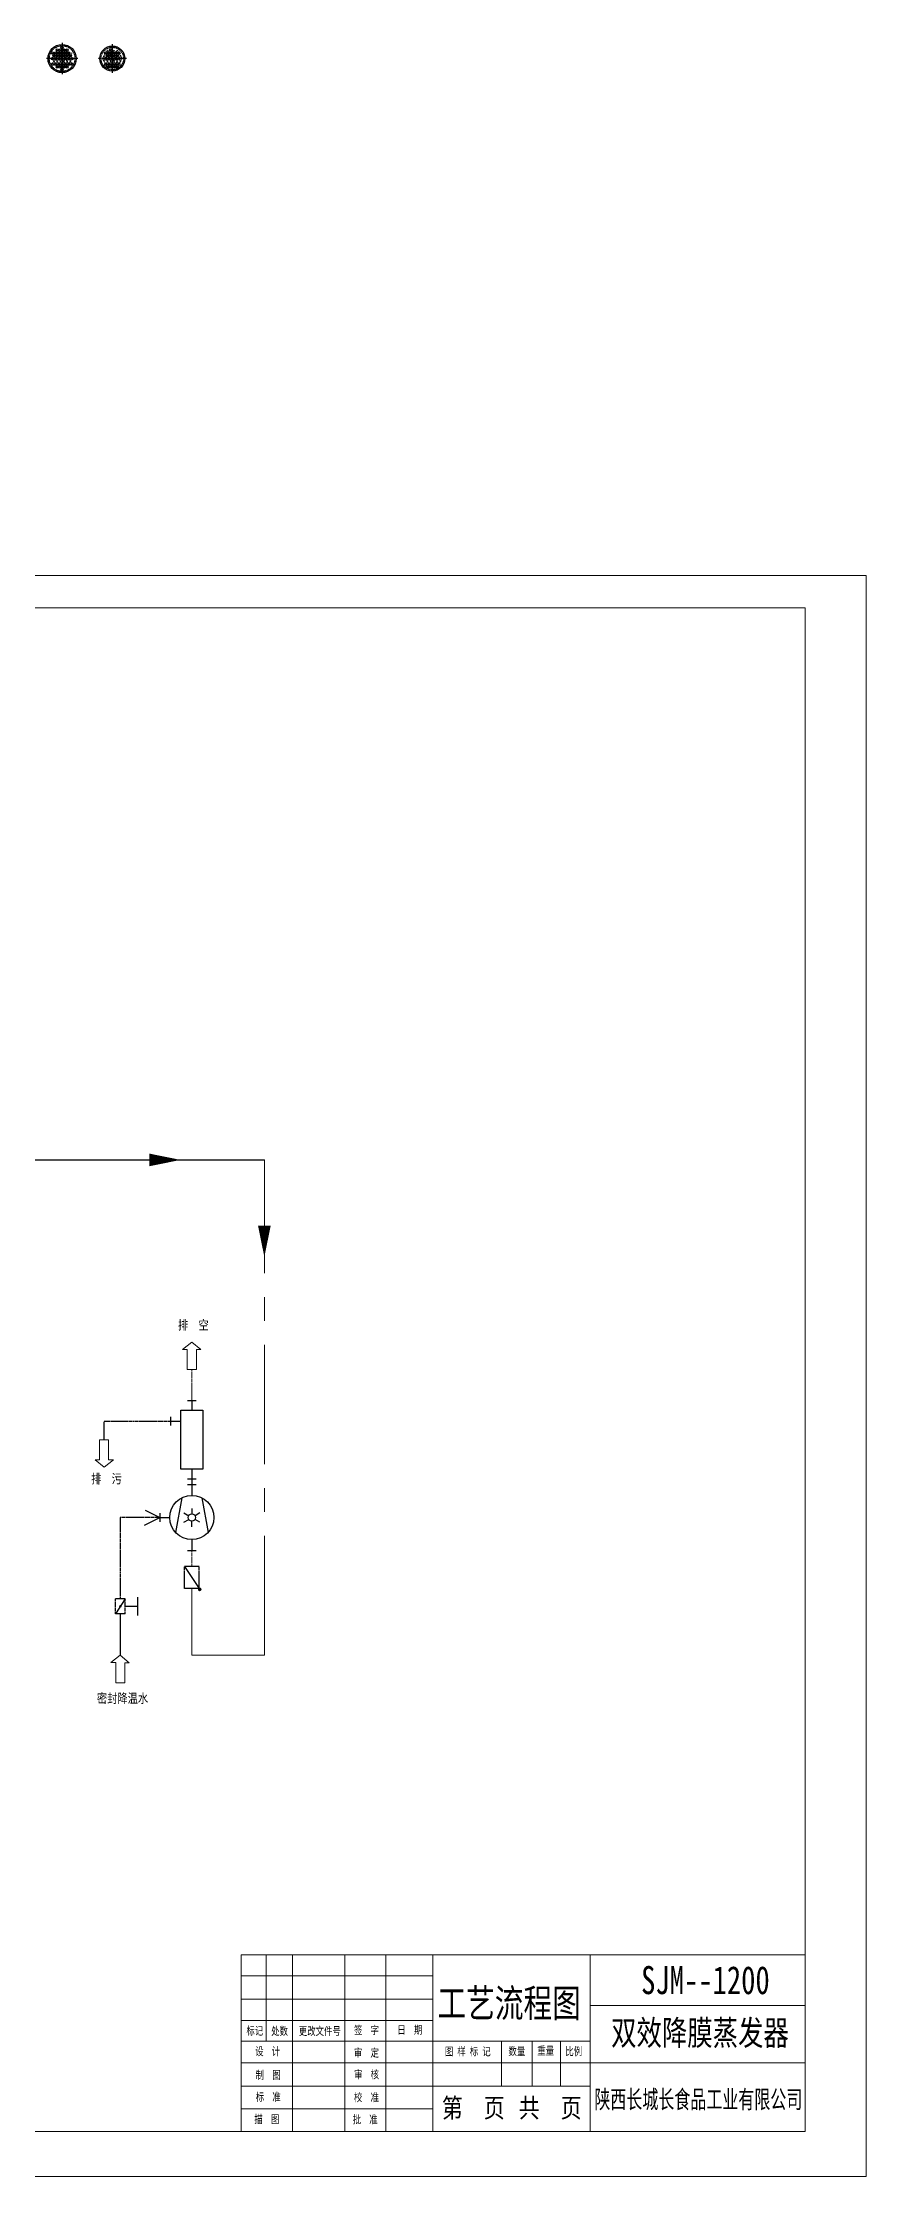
# Model space of a CAD drawing. Header units: millimetres. Extents: x -40360 to 69824, y -20656 to 13897.
# Drawn here: x -17040 to -3894, y -20156 to 13897 of the extents above; entities that cross this region are included whole.
import ezdxf
from ezdxf.enums import TextEntityAlignment as Align

# ---------------------------------------------------------------- set-up
doc = ezdxf.new("R2010")
doc.units = ezdxf.units.MM
for name, pattern in [('ACAD_ISO02W100', [15, 12, -3]), ('ACAD_ISO10W100', [18, 12, -3, 0, -3]), ('ACAD_ISO12W100', [21, 12, -3, 0, -3, 0, -3]), ('CENTER', [50.8, 31.75, -6.35, 6.35, -6.35]), ('CENTER2', [1.125, 0.75, -0.125, 0.125, -0.125])]:
    doc.linetypes.add(name, pattern=pattern)
for name, color, linetype in [('2', 1, 'Continuous'), ('LAYER1', 7, 'Continuous'), ('LAYER2', 1, 'Continuous'), ('LAYER3', 6, 'CENTER2'), ('LAYER4', 3, 'ACAD_ISO02W100')]:
    doc.layers.add(name, color=color, linetype=linetype)
for name, color, linetype, lineweight in [('外围线', 5, 'Continuous', 5), ('文字表格', 7, 'Continuous', 20), ('真空线路', 6, 'CENTER', 15), ('轮廓线', 7, 'Continuous', 20), ('阀门仪表', 7, 'Continuous', 20)]:
    doc.layers.add(name, color=color, linetype=linetype, lineweight=lineweight)
doc.styles.add('仪表文字', font='SIMFANG.TTF', dxfattribs={"width": 0.8})
doc.styles.add('表格文字', font='SIMFANG.TTF', dxfattribs={"width": 0.75, "height": 50})

msp = doc.modelspace()

# ---------------------------------------------------------------- linework, layer by layer
at = {"color": 1, "linetype": 'ACAD_ISO10W100'}
for p, q in [((-16477, 13644), (-16983, 13644)), ((-16730, 13824), (-16886, 13554)), ((-16808, 13779), (-16886, 13644)), ((-16886, 13734), (-16886, 13734)), ((-16886, 13734), (-16730, 13464)), ((-16886, 13644), (-16808, 13509)), ((-16704, 13779), (-16834, 13554)), ((-16834, 13734), (-16704, 13509)), ((-16652, 13779), (-16808, 13509)), ((-16808, 13779), (-16652, 13509)), ((-16756, 13779), (-16626, 13554)), ((-16626, 13734), (-16756, 13509)), ((-16730, 13897), (-16730, 13391)), ((-16730, 13824), (-16574, 13554)), ((-16574, 13734), (-16730, 13464)), ((-16652, 13779), (-16574, 13644)), ((-16574, 13644), (-16652, 13509)), ((-16574, 13734), (-16574, 13734)), ((-15701, 13644), (-16157, 13644)), ((-16007, 13779), (-16085, 13644)), ((-16085, 13644), (-16007, 13509)), ((-15955, 13779), (-16059, 13599)), ((-16059, 13689), (-15955, 13509)), ((-15903, 13779), (-16033, 13554)), ((-16033, 13734), (-15903, 13509)), ((-15851, 13779), (-16007, 13509)), ((-16007, 13779), (-15851, 13509)), ((-15955, 13779), (-15825, 13554)), ((-15825, 13734), (-15955, 13509)), ((-15929, 13872), (-15929, 13416)), ((-15903, 13779), (-15799, 13599)), ((-15799, 13689), (-15903, 13509)), ((-15851, 13779), (-15773, 13644)), ((-15773, 13644), (-15851, 13509)), ((-16886, 13554), (-16886, 13554)), ((-16574, 13554), (-16574, 13554))]:
    msp.add_line(p, q, dxfattribs=at)
for centre, radius in [((-16730, 13644), 225), ((-15929, 13644), 200)]:
    msp.add_circle(centre, radius)
at = {"color": 3, "linetype": 'ACAD_ISO12W100'}
for centre, radius in [((-16730, 13644), 205), ((-15929, 13644), 180)]:
    msp.add_circle(centre, radius, dxfattribs=at)
at = {"color": 7, "linetype": 'Continuous'}
for centre in [(-16886, 13734), (-16886, 13644), (-16860, 13689), (-16834, 13734), (-16834, 13644), (-16808, 13779), (-16808, 13689), (-16782, 13734), (-16782, 13644), (-16756, 13779), (-16756, 13689), (-16730, 13824), (-16730, 13734), (-16730, 13644), (-16704, 13779), (-16704, 13689), (-16678, 13734), (-16678, 13644), (-16652, 13779), (-16652, 13689), (-16626, 13734), (-16626, 13644), (-16600, 13689), (-16574, 13644), (-16033, 13734), (-16033, 13644), (-16007, 13689), (-15981, 13734), (-15981, 13644), (-15955, 13779), (-15955, 13689), (-15929, 13734), (-15929, 13644), (-15903, 13689), (-15877, 13734), (-15877, 13644), (-15851, 13689), (-15825, 13734), (-15825, 13644), (-16886, 13554), (-16834, 13554), (-16808, 13509), (-16782, 13554), (-16756, 13509), (-16730, 13554), (-16730, 13464), (-16704, 13509), (-16678, 13554), (-16652, 13509), (-16626, 13554), (-16574, 13554), (-16033, 13554), (-16007, 13509), (-15981, 13554), (-15955, 13509), (-15929, 13554), (-15903, 13509), (-15877, 13554), (-15851, 13509), (-15825, 13554)]:
    msp.add_circle(centre, 19, dxfattribs=at)
at = {"layer": '2', "color": 7}
for p, q in [((-14659, -7771), (-14659, -7929)), ((-14993, -8105), (-14835, -8105)), ((-14659, -8868), (-14659, -9026)), ((-14659, -9114), (-14659, -9290)), ((-15405, -9524), (-15170, -9642)), ((-15415, -9764), (-15170, -9642)), ((-14659, -9994), (-14659, -10170))]:
    msp.add_line(p, q, dxfattribs=at)
for points, const_width in [([(-14534, -10803, -1), (-14534, -10774, -1)], 29.3), ([(-15801, -11069, -1), (-15801, -11049, -1)], 19.6)]:
    msp.add_lwpolyline(points, format="xyb", close=True, dxfattribs=dict(at, const_width=const_width))
at = {"layer": 'LAYER1', "linetype": 'CENTER'}
for p, q in [((-16061, -8105), (-14993, -8105)), ((-16061, -8398), (-16061, -8105)), ((-15801, -9642), (-15801, -10941)), ((-15170, -9642), (-15801, -9642)), ((-14776, -10776), (-14776, -10424)), ((-14542, -10776), (-14542, -10424))]:
    msp.add_line(p, q, dxfattribs=at)
at = {"layer": 'LAYER1'}
for p, q in [((-14835, -8868), (-14835, -7929)), ((-14835, -7929), (-14483, -7929)), ((-14483, -7929), (-14483, -8868)), ((-14776, -10424), (-14542, -10776)), ((-14542, -10424), (-14776, -10424)), ((-15801, -11176), (-15801, -11838)), ((-15525, -11059), (-15723, -11059)), ((-15525, -10914), (-15525, -11203))]:
    msp.add_line(p, q, dxfattribs=at)
at = {"layer": 'LAYER1', "color": 7}
for p, q in [((-14483, -8868), (-14835, -8868)), ((-14817, -9327), (-14918, -9880)), ((-14659, -9495), (-14659, -9583)), ((-14501, -9327), (-14400, -9880)), ((-14786, -9568), (-14710, -9612)), ((-14786, -9715), (-14710, -9671)), ((-14659, -9788), (-14659, -9700)), ((-14532, -9568), (-14608, -9612)), ((-14532, -9715), (-14608, -9671)), ((-14542, -10776), (-14776, -10776)), ((-15723, -10941), (-15879, -11176)), ((-15723, -10941), (-15879, -10941)), ((-15723, -11176), (-15879, -11176)), ((-15801, -10911), (-15801, -10941)), ((-15801, -11069), (-15801, -11049))]:
    msp.add_line(p, q, dxfattribs=at)
at = {"layer": 'LAYER1', "color": 7, "linetype": 'CENTER'}
for p, q in [((-15879, -11176), (-15879, -10941)), ((-15801, -11176), (-15801, -11234)), ((-15723, -11176), (-15723, -10941))]:
    msp.add_line(p, q, dxfattribs=at)
at = {"layer": 'LAYER1', "color": 7}
for radius in [352, 58.7]:
    msp.add_circle((-14659, -9642), radius, dxfattribs=at)
at = {"layer": 'LAYER2', "color": 7}
for p, q in [((-14729, -7771), (-14589, -7771)), ((-14993, -8175), (-14993, -8035)), ((-14729, -9026), (-14589, -9026)), ((-14729, -9114), (-14589, -9114)), ((-14659, -9026), (-14659, -9114)), ((-15170, -9571), (-15170, -9712)), ((-15170, -9571), (-15170, -9712)), ((-15170, -9642), (-15011, -9642)), ((-14729, -10170), (-14589, -10170))]:
    msp.add_line(p, q, dxfattribs=at)
at = {"layer": 'LAYER3', "color": 7}
msp.add_line((-15801, -11049), (-15801, -11069), dxfattribs=at)
at = {"layer": 'LAYER4', "color": 6}
msp.add_line((-17178, -3934), (-13502, -3934), dxfattribs=at)
for points in [[(-15340, -3934, 203, 0.102, 0), (-14840, -3934, 0.102, 0.102, 0)], [(-13502, -4983, 203, 0.102, 0), (-13502, -5483, 0.102, 0.102, 0)]]:
    msp.add_lwpolyline(points, format="xyseb", dxfattribs=at)
at = {"layer": '外围线'}
msp.add_lwpolyline([(-40360, -20156), (-3894, -20156), (-3894, 5391), (-40360, 5391)], close=True, dxfattribs=at)
at = {"layer": '文字表格'}
for p, q in [((-13871, -16621), (-4872, -16621)), ((-13871, -16621), (-13871, -19440)), ((-13472, -16621), (-13472, -18000)), ((-13054, -16621), (-13054, -19440)), ((-12218, -18000), (-12218, -16621)), ((-11565, -18000), (-11565, -16621)), ((-10811, -16621), (-10811, -19440)), ((-8299, -16621), (-8299, -19440)), ((-10811, -16956), (-13871, -16956)), ((-10811, -17328), (-13871, -17328)), ((-10811, -17671), (-13871, -17671)), ((-8299, -17427), (-4872, -17427)), ((-8299, -18000), (-13871, -18000)), ((-12218, -19440), (-12218, -18000)), ((-11565, -18000), (-11565, -19440)), ((-9716, -18000), (-9716, -18715)), ((-9228, -18000), (-9228, -18715)), ((-8776, -18000), (-8776, -18715)), ((-8299, -18343), (-13871, -18343)), ((-8299, -18343), (-4872, -18343)), ((-10811, -18715), (-13871, -18715)), ((-8299, -18715), (-10811, -18715)), ((-10811, -19078), (-13871, -19078)), ((-4872, -19440), (-13871, -19440))]:
    msp.add_line(p, q, dxfattribs=at)
at = {"layer": '真空线路', "ltscale": 60}
for p, q in [((-13502, -11838), (-13502, -3934)), ((-14659, -11838), (-13502, -11838))]:
    msp.add_line(p, q, dxfattribs=at)
at = {"layer": '真空线路', "color": 6}
for p, q in [((-14659, -7281), (-14659, -7929)), ((-14659, -10170), (-14659, -10424))]:
    msp.add_line(p, q, dxfattribs=at)
at = {"layer": '真空线路', "color": 6, "ltscale": 50}
msp.add_line((-14659, -10776), (-14659, -11838), dxfattribs=at)
at = {"layer": '轮廓线'}
for p, q in [((-38533, 4880), (-4872, 4880)), ((-4872, 4880), (-4872, -19440)), ((-38533, -19440), (-4872, -19440))]:
    msp.add_line(p, q, dxfattribs=at)
at = {"layer": '阀门仪表'}
for p, q in [((-14808, -6959), (-14659, -6840)), ((-14733, -6959), (-14808, -6959)), ((-14733, -7281), (-14733, -6959)), ((-14659, -6840), (-14516, -6960)), ((-14585, -6960), (-14585, -7281)), ((-14516, -6960), (-14585, -6960)), ((-14585, -7281), (-14733, -7281)), ((-16135, -8720), (-16135, -8399)), ((-16135, -8399), (-15987, -8399)), ((-15987, -8399), (-15987, -8721)), ((-16204, -8720), (-16135, -8720)), ((-16060, -8840), (-16204, -8720)), ((-15912, -8721), (-16060, -8840)), ((-15987, -8721), (-15912, -8721)), ((-15950, -11957), (-15801, -11838)), ((-15801, -11838), (-15658, -11958)), ((-15875, -11957), (-15950, -11957)), ((-15875, -12279), (-15875, -11957)), ((-15727, -11958), (-15727, -12279)), ((-15658, -11958), (-15727, -11958)), ((-15727, -12279), (-15875, -12279))]:
    msp.add_line(p, q, dxfattribs=at)

# ---------------------------------------------------------------- texts
at = {"color": 7, "style": '表格文字'}
for s, height, width, p in [('工艺流程图', 447.1, 0.75, (-9595, -17392)), ('双效降膜蒸发器', 396, 0.75, (-6549, -17864)), ('陕西长城长食品工业有限公司', 288, 0.65, (-6575, -18927))]:
    msp.add_text(s, height=height, dxfattribs=dict(at, width=width)).set_placement(p, align=Align.MIDDLE_CENTER)
for s, height, width, p in [('标记', 127.7, 0.75, (-13788, -17897)), ('处数', 127.7, 0.75, (-13393, -17902)), ('更改文件号', 127.7, 0.75, (-12952, -17902)), ('签  字', 127.7, 0.75, (-12071, -17887)), ('日  期', 127.7, 0.75, (-11380, -17882)), ('设  计', 127.7, 0.75, (-13648, -18225)), ('审  定', 127.7, 0.75, (-12072, -18248)), ('图 样 标 记', 127.7, 0.75, (-10621, -18227)), ('数量', 127.7, 0.75, (-9606, -18225)), ('重量', 127.7, 0.75, (-9145, -18215)), ('比例', 127.7, 0.75, (-8698, -18225)), ('制  图', 127.7, 0.75, (-13641, -18602)), ('审  核', 127.7, 0.75, (-12071, -18594)), ('标  准', 127.7, 0.75, (-13639, -18953)), ('校  准', 127.7, 0.75, (-12072, -18960)), ('第  页', 306.6, 0.8, (-10668, -19217)), ('共  页', 306.6, 0.8, (-9441, -19217)), ('描  图', 127.7, 0.75, (-13662, -19308)), ('批  准', 127.7, 0.75, (-12092, -19312))]:
    msp.add_text(s, height=height, dxfattribs=dict(at, width=width)).set_placement(p)
at = {"layer": '文字表格', "style": '表格文字', "width": 0.75}
msp.add_text('SJM--1200', height=447.1, dxfattribs=at).set_placement((-6462, -17024), align=Align.MIDDLE_CENTER)
at = {"layer": '阀门仪表', "style": '仪表文字', "width": 0.8}
for s, p in [('排  空', (-14881, -6644)), ('排  污', (-16267, -9098)), ('密封降温水', (-16175, -12601))]:
    msp.add_text(s, height=150, dxfattribs=at).set_placement(p)

doc.saveas('drawing.dxf')
